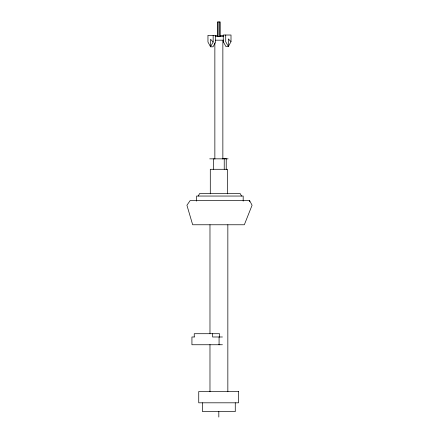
<?xml version="1.0" encoding="UTF-8"?>
<svg xmlns="http://www.w3.org/2000/svg" width="439" height="439" viewBox="0 0 439 439"><rect width="100%" height="100%" fill="white"/><g stroke="black" fill="none" stroke-linecap="round" stroke-linejoin="round"><path stroke-width="0.66" d="M213.156 35.334L213.156 42.012L210.555 46.814L213.036 46.814L215.637 42.012L215.637 35.334M231.007 41.694L228.357 46.501L225.898 46.501L223.253 41.694L223.253 35.021L231.007 35.021L231.007 41.694L228.357 38.917L228.357 46.501L225.712 41.694L225.712 35.021M198.192 196.046L199.707 193.462L240.073 193.462L241.593 196.046M217.695 35.334L207.954 35.334L207.954 42.012L210.555 46.814L210.555 39.269L213.156 42.012M220.257 35.334L223.462 35.334L223.462 36.667M215.187 36.651L223.001 36.651M215.522 40.185L222.858 40.185L222.858 159.077M222.666 158.6L226.233 158.6L226.233 169.492M209.732 158.841L228.088 158.841M249.599 200.541L190.18 200.541L186.921 205.254L192.672 224.768L244.325 224.768L252.079 205.254L249.599 200.541L249.599 201.792M194.307 336.987L191.931 336.987L191.931 344.747L222.425 344.747M222.425 336.987L212.602 336.987L212.602 333.711M219.072 344.686L219.884 344.686M243.179 201.128L243.179 196.046L196.606 196.046L196.606 201.128M235.271 402.81L235.271 411.612L202.494 411.612L202.505 402.81M227.841 224.768L227.841 391.764M227.512 193.851L227.512 169.289L210.292 169.289L210.292 193.851M224.236 158.841L224.236 169.289M223.462 40.009L223.462 42.012M220.224 36.651L220.224 21.95L217.415 21.95L217.415 36.651M219.522 21.95L219.522 36.651M219.533 336.987L219.533 333.711L194.247 333.711L194.247 336.987M219.072 336.987L219.072 344.747M218.82 411.612L218.82 417.05M218.117 21.95L218.117 36.651M214.858 42.918L214.858 159.077M213.508 158.841L213.508 169.289M209.974 224.768L209.974 333.591M209.974 344.544L209.974 391.764M238.591 391.533L198.735 391.533L198.735 402.81L238.591 402.81L238.591 391.533"/></g></svg>
